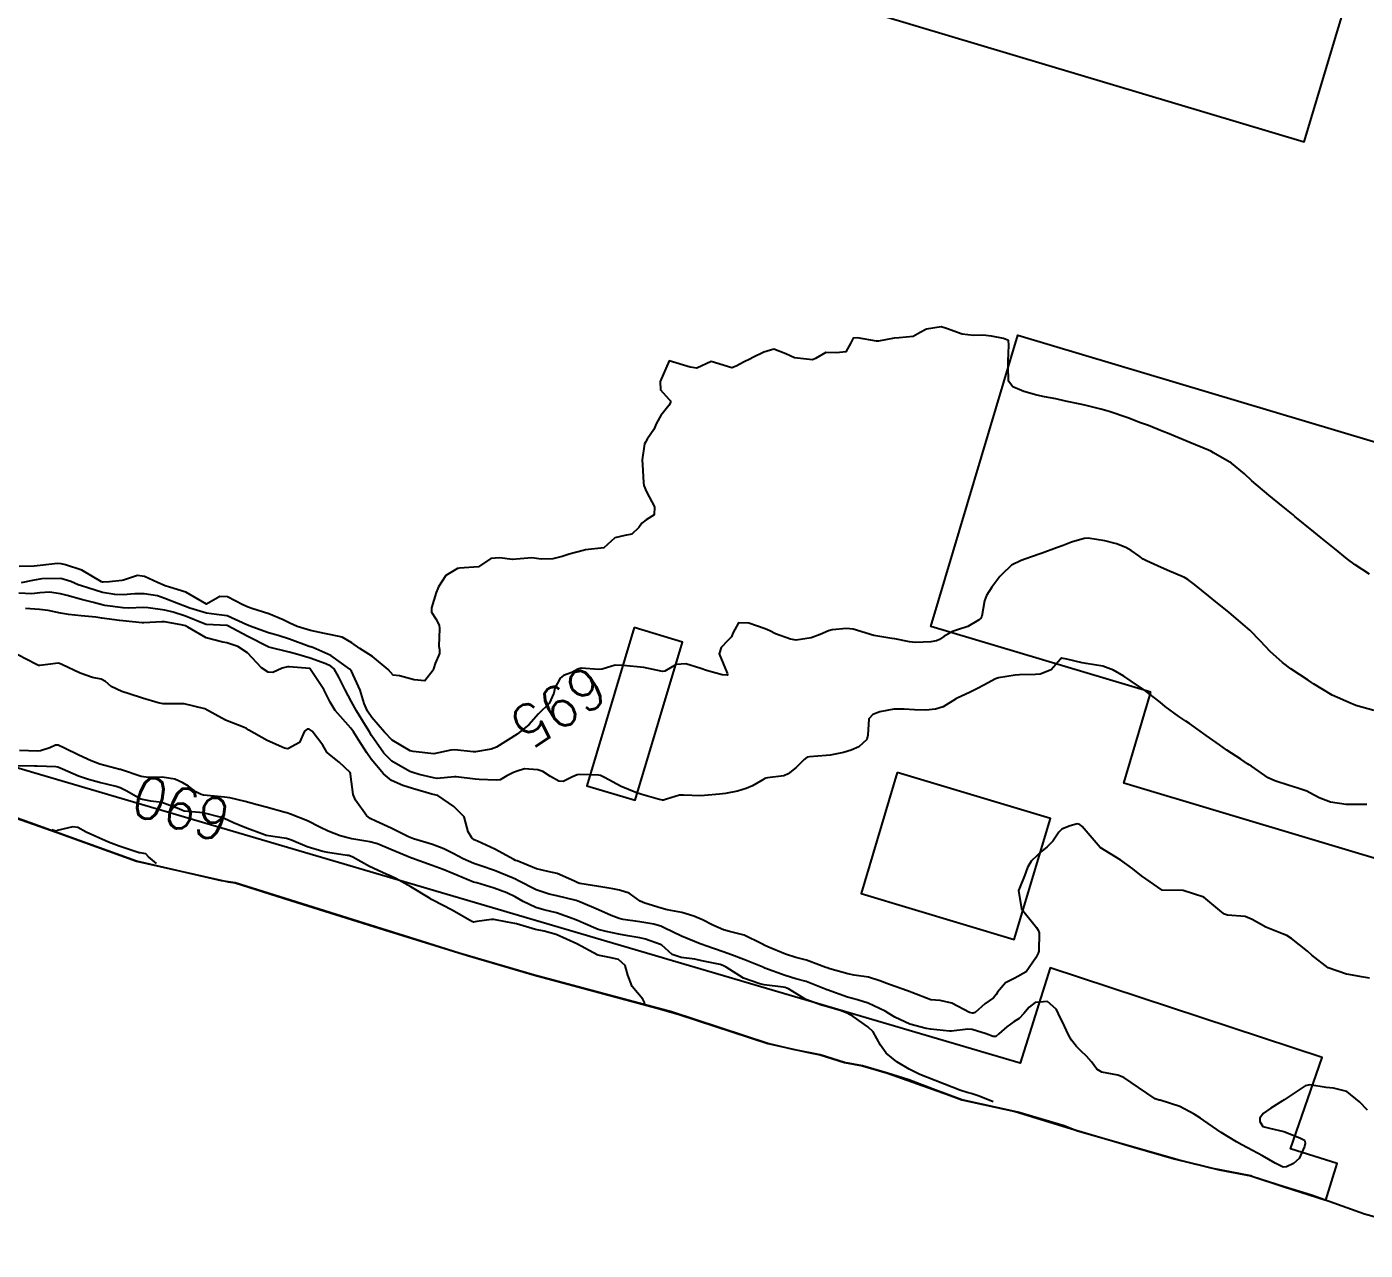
# Model space of a CAD drawing. Header units: metres. Extents: x 286371 to 293043, y 7462578 to 7466404.
# Drawn here: x 288050.3 to 288178.5, y 7465082.4 to 7465199.6 of the extents above; entities that cross this region are included whole.
import ezdxf
from ezdxf.enums import TextEntityAlignment as Align

# ---------------------------------------------------------------- set-up
doc = ezdxf.new("R2010")
doc.units = ezdxf.units.M
doc.header["$MEASUREMENT"] = 0
for name, color, linetype in [('Area', 45, 'Continuous'), ('Cotas', 45, 'Continuous'), ('Curvas de Nivel 1m', 11, 'Continuous'), ('Curvas de Nivel 5m', 15, 'Continuous'), ('Edificações', 30, 'Continuous')]:
    doc.layers.add(name, color=color, linetype=linetype)
doc.styles.add('Style-STANDARD', font='STANDARD.shx')

msp = doc.modelspace()

# ---------------------------------------------------------------- linework, layer by layer
at = {"layer": 'Area'}
msp.add_polyline3d([(288190.96, 7465082.35, 696.69), (288178.44, 7465085.81, 691.56), (288173.38, 7465087.62, 696.27), (288172.22, 7465087.98, 696.19), (288170.75, 7465088.43, 696.36), (288167.76, 7465089.39, 692.19), (288167.57, 7465089.47, 692.15), (288163.92, 7465090.18, 696.5), (288160.56, 7465091.01, 700.57), (288150.86, 7465093.8, 700.6), (288149.67, 7465094.26, 700.52), (288145.24, 7465095.59, 700.53), (288139.85, 7465096.75, 700.58), (288137.13, 7465097.78, 691.35), (288134.79, 7465098.68, 694.48), (288132.73, 7465099.31, 694.44), (288130.34, 7465100.02, 691.43), (288128.62, 7465100.35, 693.51), (288126.3, 7465101.06, 693.58), (288123.7, 7465101.59, 693.75), (288121.27, 7465102.17, 693.54), (288112.04, 7465105.18, 693.82), (288098.91, 7465108.7, 691.91), (288091.69, 7465110.82, 693.26), (288087.54, 7465112.13, 692.24), (288077.15, 7465115.37, 694.87), (288070.21, 7465117.55, 694.51), (288068.92, 7465117.75, 691.82), (288060.77, 7465119.62, 691.83), (288047.84, 7465124.31, 693.29)], dxfattribs=at)
at = {"layer": 'Curvas de Nivel 1m', "flags": 128}
for points, elevation in [([(288178.94, 7465147.14), (288177.55, 7465148.01), (288176.81, 7465148.58), (288175.57, 7465149.59), (288174.31, 7465150.61), (288173.59, 7465151.2), (288171.79, 7465152.65), (288171.62, 7465152.8), (288170.97, 7465153.32), (288169.64, 7465154.4), (288169.28, 7465154.69), (288167.66, 7465156.06), (288166.95, 7465156.73), (288165.69, 7465157.78), (288163.99, 7465158.77), (288163.71, 7465158.91), (288163.49, 7465159), (288161.72, 7465159.74), (288160.17, 7465160.38), (288159.73, 7465160.57), (288159.06, 7465160.84), (288157.74, 7465161.37), (288156.98, 7465161.64), (288155.76, 7465162.1), (288153.98, 7465162.72), (288153.77, 7465162.78), (288153.19, 7465162.93), (288151.78, 7465163.28), (288151.37, 7465163.37), (288149.79, 7465163.72), (288148.87, 7465163.92), (288147.79, 7465164.13), (288147.04, 7465164.28), (288145.8, 7465164.64), (288144.75, 7465165.07), (288144.35, 7465165.62), (288144.3, 7465167.08), (288144.29, 7465167.53), (288144.37, 7465169.07), (288144.32, 7465169.52), (288143.87, 7465169.72), (288142.72, 7465169.94), (288141.88, 7465170.03), (288140.99, 7465170.01), (288139.88, 7465170.12), (288138.38, 7465170.68), (288137.89, 7465170.82), (288136.48, 7465170.6), (288135.88, 7465170.28), (288135.19, 7465169.9), (288133.87, 7465169.76), (288133.37, 7465169.74), (288131.87, 7465169.46), (288131.68, 7465169.45), (288129.87, 7465169.76), (288129.45, 7465169.73), (288129.22, 7465169.3), (288128.73, 7465168.44), (288127.85, 7465168.35), (288126.83, 7465168.36), (288125.84, 7465167.79), (288125.54, 7465167.65), (288123.84, 7465167.86), (288123, 7465168.25), (288121.85, 7465168.69), (288120.88, 7465168.4), (288119.84, 7465167.89), (288119.55, 7465167.74), (288118.99, 7465167.46), (288118.25, 7465167.05), (288117.83, 7465166.91), (288115.83, 7465167.5), (288114.47, 7465166.88), (288113.83, 7465166.96), (288111.83, 7465167.56), (288110.94, 7465165.58), (288111, 7465164.79), (288111.78, 7465163.91), (288111.95, 7465163.74), (288111.95, 7465163.57), (288111.77, 7465163.29), (288111.01, 7465162.34), (288110.61, 7465161.59), (288110.33, 7465161), (288109.72, 7465160.05), (288109.54, 7465159.78), (288109.46, 7465159.61), (288109.23, 7465158.07), (288109.26, 7465157.61), (288109.36, 7465155.9), (288109.39, 7465155.61), (288109.65, 7465155.01), (288110.41, 7465153.59), (288110.38, 7465152.83), (288109.61, 7465152.35), (288109.18, 7465152.03), (288108.9, 7465151.61), (288108.23, 7465150.97), (288107.58, 7465150.84), (288106.6, 7465150.62), (288105.56, 7465149.66), (288103.8, 7465149.45), (288103.56, 7465149.41), (288102.24, 7465149.03), (288101.55, 7465148.81), (288100.68, 7465148.61), (288099.55, 7465148.57), (288098.64, 7465148.68), (288097.55, 7465148.59), (288096.81, 7465148.53), (288095.55, 7465148.71), (288094.74, 7465148.63), (288093.53, 7465147.84), (288091.71, 7465147.7), (288091.53, 7465147.66), (288090.41, 7465147), (288089.72, 7465145.9), (288089.65, 7465145.75), (288089.5, 7465145.36), (288089.04, 7465143.91), (288089.05, 7465143.5), (288089.46, 7465142.85), (288089.77, 7465142.23), (288089.79, 7465141.91), (288089.74, 7465140.23), (288089.79, 7465139.91), (288089.8, 7465139.52), (288089.39, 7465138.56), (288089.23, 7465138.07), (288089.19, 7465137.92), (288088.4, 7465136.9), (288087.37, 7465137), (288085.96, 7465137.38), (288085.38, 7465137.44), (288084.89, 7465137.98), (288083.4, 7465139.25), (288082.16, 7465140.02), (288081.42, 7465140.56), (288080.48, 7465141.1), (288079.43, 7465141.33), (288078.8, 7465141.44), (288077.44, 7465141.74), (288076.17, 7465142.11), (288075.45, 7465142.45), (288074.83, 7465142.75), (288073.46, 7465143.33), (288071.81, 7465143.85), (288071.48, 7465143.96), (288070.96, 7465144.19), (288069.5, 7465144.95), (288068.74, 7465144.98), (288067.48, 7465144.24), (288065.5, 7465145.4), (288063.93, 7465145.88), (288063.51, 7465146), (288062.78, 7465146.32), (288061.52, 7465146.91), (288060.88, 7465146.99), (288059.52, 7465146.57), (288059.35, 7465146.53), (288058.18, 7465146.38), (288057.56, 7465146.35), (288057.51, 7465146.36), (288057.43, 7465146.4), (288055.53, 7465147.5), (288053.96, 7465148.02), (288053.54, 7465148.12), (288053.21, 7465148.14), (288051.54, 7465147.97), (288050.95, 7465147.91), (288049.53, 7465147.87)], 696), ([(288178.67, 7465125.07), (288177.19, 7465125.05), (288176.71, 7465125.05), (288175.19, 7465125.27), (288174.11, 7465125.7), (288173.21, 7465126.19), (288172.91, 7465126.33), (288172.06, 7465126.64), (288171.22, 7465126.89), (288169.86, 7465127.32), (288169.23, 7465127.63), (288167.61, 7465128.72), (288167.39, 7465128.86), (288167.25, 7465128.96), (288166.59, 7465129.4), (288165.27, 7465130.28), (288164.56, 7465130.77), (288163.29, 7465131.66), (288161.67, 7465132.81), (288161.32, 7465133.05), (288160.66, 7465133.49), (288159.34, 7465134.45), (288158.86, 7465134.85), (288157.36, 7465136.03), (288156.08, 7465136.89), (288155.38, 7465137.35), (288154.39, 7465137.92), (288153.39, 7465138.3), (288151.77, 7465138.58), (288151.4, 7465138.65), (288149.91, 7465138.99), (288149.41, 7465139.07), (288149.35, 7465139.05), (288149.31, 7465139), (288148.43, 7465137.96), (288147.38, 7465137.55), (288146.91, 7465137.51), (288145.38, 7465137.5), (288144.98, 7465137.46), (288143.38, 7465137.19), (288143.29, 7465137.17), (288143.1, 7465137.09), (288141.97, 7465136.5), (288141.36, 7465136.17), (288140.67, 7465135.81), (288139.34, 7465135.21), (288139.3, 7465135.19), (288139.24, 7465135.15), (288138.07, 7465134.43), (288137.33, 7465134.18), (288136.42, 7465134.09), (288135.33, 7465134.14), (288134.34, 7465134.21), (288133.33, 7465134.18), (288131.99, 7465133.93), (288131.32, 7465133.68), (288130.96, 7465133.28), (288130.87, 7465131.7), (288130.77, 7465131.28), (288129.98, 7465130.58), (288129.27, 7465130.27), (288128.53, 7465130.05), (288127.26, 7465129.78), (288126.86, 7465129.74), (288125.26, 7465129.64), (288125.04, 7465129.58), (288124.75, 7465129.37), (288124, 7465128.62), (288123.23, 7465127.99), (288122.81, 7465127.82), (288121.23, 7465127.62), (288121.07, 7465127.58), (288120.8, 7465127.43), (288119.81, 7465126.85), (288119.21, 7465126.58), (288118.35, 7465126.33), (288117.2, 7465126.13), (288116.63, 7465126.06), (288115.2, 7465125.92), (288114.82, 7465125.9), (288113.2, 7465125.96), (288112.81, 7465125.94), (288111.55, 7465125.57), (288111.28, 7465125.49), (288111.19, 7465125.49), (288110.77, 7465125.58), (288109.2, 7465126.02), (288108.61, 7465126.21), (288107.21, 7465126.77), (288105.62, 7465127.66), (288105.23, 7465127.84), (288105.03, 7465127.87), (288103.23, 7465127.93), (288103.01, 7465127.91), (288102.54, 7465127.7), (288101.66, 7465127.28), (288101.23, 7465127.3), (288100.45, 7465127.74), (288099.72, 7465128.23), (288099.24, 7465128.39), (288097.94, 7465128.48), (288097.24, 7465128.27), (288096.91, 7465128.13), (288096.27, 7465127.81), (288095.62, 7465127.42), (288095.23, 7465127.39), (288093.61, 7465127.47), (288093.23, 7465127.5), (288091.4, 7465127.71), (288091.23, 7465127.71), (288089.57, 7465127.56), (288089.23, 7465127.6), (288087.87, 7465127.93), (288087.24, 7465128.12), (288086.96, 7465128.23), (288085.25, 7465129.21), (288084.46, 7465129.99), (288083.29, 7465131.68), (288083.09, 7465132.01), (288082.7, 7465132.62), (288081.84, 7465134.03), (288081.34, 7465134.95), (288080.77, 7465136.04), (288080.17, 7465137.25), (288079.7, 7465138.06), (288079.39, 7465138.33), (288078.92, 7465138.54), (288077.4, 7465139.09), (288076.01, 7465139.51), (288075.41, 7465139.66), (288073.46, 7465140.15), (288073.41, 7465140.17), (288073.39, 7465140.17), (288071.43, 7465141.17), (288069.47, 7465142.21), (288069.45, 7465142.22), (288067.46, 7465142.32), (288067.36, 7465142.34), (288065.47, 7465143.11), (288064.27, 7465143.5), (288063.47, 7465143.67), (288061.9, 7465143.91), (288061.48, 7465143.93), (288059.96, 7465143.88), (288059.48, 7465143.91), (288057.73, 7465144.14), (288057.48, 7465144.19), (288056.64, 7465144.41), (288055.49, 7465144.7), (288054.11, 7465145.07), (288053.5, 7465145.25), (288052.43, 7465145.4), (288051.5, 7465145.34), (288050.74, 7465145.26), (288049.5, 7465145.3)], 694), ([(288178.94, 7465108.42), (288178.16, 7465108.56), (288176.95, 7465108.76), (288176.72, 7465108.8), (288174.96, 7465109.41), (288173.41, 7465110.63), (288172.98, 7465111.02), (288171.44, 7465112.21), (288171, 7465112.5), (288170.6, 7465112.67), (288169.01, 7465113.31), (288167.7, 7465114.04), (288167.03, 7465114.33), (288165.32, 7465114.46), (288165.03, 7465114.55), (288164.78, 7465114.76), (288163.06, 7465116.19), (288161.06, 7465116.81), (288159.06, 7465116.84), (288157.08, 7465118.22), (288156.25, 7465118.89), (288155.11, 7465119.74), (288153.12, 7465120.93), (288151.39, 7465122.96), (288151.16, 7465123.13), (288150.93, 7465123.2), (288150.15, 7465122.98), (288149.44, 7465122.7), (288149.15, 7465122.4), (288148.57, 7465121.56), (288148.04, 7465121.01), (288147.54, 7465120.6), (288147.11, 7465120.22), (288146.5, 7465119.64), (288146.17, 7465119.04), (288145.88, 7465118.24), (288145.38, 7465117.05), (288145.3, 7465116.81), (288145.59, 7465115.05), (288147.01, 7465113.27), (288147.19, 7465113.02), (288147.26, 7465112.76), (288147.25, 7465111.02), (288147.17, 7465110.82), (288146.96, 7465110.38), (288146.03, 7465109.04), (288144.93, 7465108.42), (288144.05, 7465107.96), (288143.29, 7465107.09), (288143.15, 7465106.85), (288142.91, 7465106.53), (288142.06, 7465105.95), (288141.13, 7465105.12), (288140.94, 7465105.07), (288140.88, 7465105.08), (288140.61, 7465105.13), (288138.9, 7465106.04), (288137.79, 7465106.29), (288136.9, 7465106.36), (288135.08, 7465107.04), (288134.91, 7465107.12), (288134.64, 7465107.22), (288132.92, 7465107.83), (288132.01, 7465108.18), (288130.93, 7465108.51), (288129.53, 7465108.71), (288128.94, 7465108.84), (288127.21, 7465109.33), (288126.96, 7465109.41), (288126.84, 7465109.45), (288124.97, 7465110.13), (288123.94, 7465110.41), (288122.97, 7465110.72), (288121.27, 7465111.42), (288120.99, 7465111.55), (288120.69, 7465111.72), (288119, 7465112.55), (288117.6, 7465112.88), (288117.01, 7465113.04), (288116, 7465113.5), (288115.02, 7465114.02), (288114.18, 7465114.37), (288113.03, 7465114.7), (288111.63, 7465114.97), (288111.04, 7465115.12), (288109.48, 7465115.6), (288109.05, 7465115.81), (288107.99, 7465116.56), (288107.06, 7465116.86), (288106.41, 7465116.99), (288105.07, 7465117.2), (288103.27, 7465117.5), (288103.07, 7465117.56), (288102.73, 7465117.71), (288101.08, 7465118.45), (288100.18, 7465118.65), (288099.09, 7465118.91), (288097.24, 7465119.65), (288097.1, 7465119.71), (288096.94, 7465119.8), (288095.12, 7465120.79), (288093.44, 7465121.54), (288093.13, 7465121.68), (288092.89, 7465121.86), (288092.56, 7465122.44), (288092.17, 7465123.87), (288091.19, 7465124.87), (288089.65, 7465125.91), (288089.21, 7465126.03), (288089.06, 7465126.06), (288087.21, 7465126.58), (288086.29, 7465126.89), (288085.22, 7465127.35), (288084.45, 7465127.99), (288083.25, 7465129.4), (288082.83, 7465130.01), (288082.04, 7465131.27), (288081.56, 7465132.03), (288081.3, 7465132.37), (288079.82, 7465134.06), (288079.34, 7465134.85), (288078.71, 7465136.07), (288077.38, 7465138.09), (288075.39, 7465138.26), (288075.25, 7465138.26), (288074.74, 7465138.13), (288073.82, 7465137.71), (288073.38, 7465137.73), (288072.75, 7465138.16), (288071.41, 7465139.58), (288070.49, 7465140.2), (288069.42, 7465140.55), (288069.04, 7465140.61), (288067.43, 7465141.04), (288065.68, 7465142.04), (288065.45, 7465142.18), (288065.06, 7465142.28), (288063.46, 7465142.55), (288063.2, 7465142.56), (288061.46, 7465142.48), (288061.31, 7465142.48), (288059.46, 7465142.65), (288059.14, 7465142.68), (288057.46, 7465142.92), (288056.86, 7465143.01), (288055.46, 7465143.13), (288054.26, 7465143.25), (288053.47, 7465143.4), (288052.31, 7465143.64), (288051.47, 7465143.76), (288050.14, 7465143.85)], 693), ([(288178.74, 7465095.78), (288177.98, 7465096.56), (288176.77, 7465097.55), (288175.49, 7465097.88), (288174.77, 7465097.96), (288173.21, 7465098.2), (288172.78, 7465098.12), (288171.89, 7465097.52), (288170.76, 7465096.75), (288170.7, 7465096.72), (288170.59, 7465096.67), (288169.47, 7465095.96), (288168.74, 7465095.46), (288168.43, 7465095), (288168.42, 7465094.7), (288168.72, 7465094.22), (288169.34, 7465094.06), (288170.71, 7465093.73), (288172.24, 7465093.11), (288172.7, 7465092.91), (288172.76, 7465092.63), (288172.76, 7465092.57), (288172.69, 7465092.28), (288172.18, 7465091.13), (288171.64, 7465090.65), (288170.97, 7465090.34), (288170.66, 7465090.32), (288169.9, 7465090.68), (288168.67, 7465091.39), (288167.25, 7465092.15), (288166.69, 7465092.45), (288166.18, 7465092.73), (288164.71, 7465093.62), (288163.05, 7465094.78), (288162.73, 7465095.01), (288162.13, 7465095.4), (288160.75, 7465096.14), (288158.88, 7465096.72), (288158.76, 7465096.74), (288158.4, 7465096.85), (288156.78, 7465097.95), (288155.38, 7465098.9), (288154.8, 7465099.12), (288153.28, 7465099.41), (288152.81, 7465099.71), (288152.28, 7465100.41), (288151.82, 7465100.95), (288151.3, 7465101.44), (288150.84, 7465101.88), (288150.36, 7465102.49), (288150.09, 7465102.98), (288149.7, 7465103.82), (288149.13, 7465105), (288149.05, 7465105.17), (288148.89, 7465105.45), (288148.08, 7465106.19), (288146.9, 7465106.1), (288146.31, 7465105.63), (288145.82, 7465105.05), (288145.37, 7465104.57), (288144.87, 7465104.27), (288144.17, 7465103.77), (288143.41, 7465103.09), (288143.12, 7465102.82), (288142.85, 7465102.84), (288142.2, 7465103.1), (288140.86, 7465103.51), (288140.44, 7465103.55), (288138.86, 7465103.35), (288138.67, 7465103.34), (288136.86, 7465103.54), (288136.45, 7465103.6), (288134.87, 7465104.02), (288133.43, 7465104.68), (288132.88, 7465105.02), (288132.51, 7465105.25), (288130.9, 7465106.03), (288129.85, 7465106.34), (288128.9, 7465106.6), (288126.96, 7465107.29), (288126.91, 7465107.31), (288126.85, 7465107.34), (288124.93, 7465108.09), (288123.94, 7465108.37), (288122.94, 7465108.67), (288120.99, 7465109.38), (288120.95, 7465109.39), (288120.88, 7465109.43), (288118.97, 7465110.22), (288117.79, 7465110.65), (288116.98, 7465110.95), (288115.34, 7465111.51), (288114.99, 7465111.64), (288114.8, 7465111.71), (288113, 7465112.43), (288111.35, 7465113.23), (288111.01, 7465113.4), (288110.89, 7465113.45), (288110.34, 7465113.58), (288109.02, 7465113.83), (288107.42, 7465114.03), (288107.02, 7465114.13), (288106.25, 7465114.44), (288105.03, 7465114.97), (288103.32, 7465115.7), (288103.05, 7465115.81), (288102.9, 7465115.86), (288101.05, 7465116.31), (288100.33, 7465116.48), (288099.06, 7465116.9), (288097.31, 7465117.79), (288097.08, 7465117.91), (288096.87, 7465118), (288095.09, 7465118.74), (288093.76, 7465119.18), (288093.1, 7465119.4), (288092.06, 7465119.87), (288091.11, 7465120.37), (288090.22, 7465120.8), (288089.13, 7465121.23), (288087.32, 7465121.77), (288087.14, 7465121.82), (288086.85, 7465121.95), (288085.16, 7465122.79), (288083.69, 7465123.47), (288083.17, 7465123.73), (288082.8, 7465124.01), (288081.76, 7465125.46), (288081.52, 7465126.03), (288081.29, 7465127.98), (288081.28, 7465128.03), (288081.24, 7465128.14), (288080.18, 7465129.12), (288079.26, 7465129.86), (288079.02, 7465130.07), (288078.61, 7465130.74), (288077.59, 7465132.09), (288077.3, 7465132.27), (288077.12, 7465132.28), (288076.86, 7465132.1), (288076.39, 7465131), (288075.27, 7465130.4), (288074.94, 7465130.46), (288073.28, 7465131.18), (288071.54, 7465132.18), (288071.3, 7465132.33), (288071.02, 7465132.46), (288069.31, 7465133.14), (288067.32, 7465134.24), (288065.33, 7465134.7), (288064.92, 7465134.69), (288063.33, 7465134.7), (288062.83, 7465134.81), (288061.34, 7465135.25), (288060.06, 7465135.65), (288059.35, 7465135.89), (288058.35, 7465136.38), (288057.81, 7465136.84), (288057.37, 7465137.08), (288056.56, 7465137.23), (288055.38, 7465137.65), (288053.62, 7465138.46), (288053.4, 7465138.56), (288053.27, 7465138.59), (288052.28, 7465138.48), (288051.52, 7465138.37), (288051.39, 7465138.37), (288051.12, 7465138.5), (288049.41, 7465139.41)], 692), ([(288142.86, 7465096.56), (288141.53, 7465097.11), (288140.77, 7465097.36), (288140.46, 7465097.44), (288139.67, 7465097.69), (288135.83, 7465099.2), (288134.8, 7465099.69), (288133.63, 7465100.42), (288132.61, 7465101.25), (288132.08, 7465102.01), (288131.35, 7465103.27), (288130.86, 7465103.77), (288129.44, 7465104.74), (288128.88, 7465105.06), (288128.2, 7465105.31), (288126.89, 7465105.7), (288126.4, 7465105.84), (288124.9, 7465106.38), (288123.24, 7465107.39), (288122.93, 7465107.53), (288122.75, 7465107.57), (288120.93, 7465107.79), (288120.5, 7465107.87), (288118.94, 7465108.43), (288117.28, 7465109.48), (288116.96, 7465109.65), (288116.71, 7465109.73), (288114.96, 7465110.09), (288114.26, 7465110.23), (288112.97, 7465110.41), (288112.11, 7465110.7), (288111.12, 7465111.57), (288110.99, 7465111.66), (288109.55, 7465112.16), (288108.99, 7465112.29), (288107.84, 7465112.48), (288107, 7465112.63), (288105.77, 7465112.9), (288105.01, 7465113.09), (288103.62, 7465113.7), (288103.02, 7465113.95), (288102.62, 7465114.11), (288101.03, 7465114.68), (288099.81, 7465114.98), (288099.04, 7465115.19), (288097.81, 7465115.78), (288097.05, 7465116.22), (288096.26, 7465116.6), (288095.06, 7465117.05), (288093.38, 7465117.54), (288093.07, 7465117.63), (288092.47, 7465117.86), (288091.08, 7465118.44), (288090.17, 7465118.82), (288089.1, 7465119.23), (288087.15, 7465119.91), (288087.11, 7465119.92), (288087.07, 7465119.95), (288085.13, 7465120.76), (288083.85, 7465121.28), (288083.14, 7465121.48), (288081.4, 7465121.77), (288081.14, 7465121.82), (288080.29, 7465122.05), (288079.15, 7465122.49), (288078.33, 7465122.9), (288077.16, 7465123.48), (288075.52, 7465124.12), (288075.18, 7465124.25), (288075, 7465124.3), (288073.18, 7465124.8), (288072.33, 7465125.03), (288071.19, 7465125.35), (288069.71, 7465125.7), (288069.2, 7465125.77), (288067.53, 7465125.91), (288067.2, 7465125.95), (288066.96, 7465126.01), (288066.46, 7465126.26), (288065.75, 7465126.81), (288065.22, 7465127.15), (288064.43, 7465127.5), (288063.22, 7465127.69), (288061.91, 7465127.65), (288061.22, 7465127.73), (288059.34, 7465128.37), (288059.23, 7465128.41), (288059.18, 7465128.43), (288057.24, 7465128.93), (288056.42, 7465129.24), (288055.25, 7465129.8), (288053.88, 7465130.46), (288053.27, 7465130.73), (288052.99, 7465130.75), (288052.45, 7465130.48), (288051.56, 7465130.2), (288051.27, 7465130.18), (288049.54, 7465130.25)], 691), ([(288062.68, 7465119.42), (288061.93, 7465120.06), (288061.67, 7465120.34), (288061.12, 7465120.42), (288061.03, 7465120.43), (288059.12, 7465121.08), (288058.08, 7465121.44), (288055.94, 7465122.42), (288055.15, 7465122.86), (288054.67, 7465122.93), (288053.15, 7465122.57), (288053.09, 7465122.52), (288053.03, 7465122.52), (288052.64, 7465122.63)], 689)]:
    msp.add_lwpolyline(points, dxfattribs=dict(at, elevation=elevation))
at = {"layer": 'Curvas de Nivel 5m', "flags": 128}
for points, elevation in [([(288179.33, 7465134.06), (288177.62, 7465134.56), (288177.34, 7465134.67), (288177.18, 7465134.73), (288175.35, 7465135.55), (288173.55, 7465136.62), (288173.37, 7465136.74), (288173.04, 7465136.96), (288171.39, 7465138.06), (288170.58, 7465138.67), (288169.42, 7465139.72), (288168.49, 7465140.7), (288167.45, 7465141.75), (288166.35, 7465142.73), (288165.47, 7465143.46), (288163.86, 7465144.77), (288163.5, 7465145.06), (288162.16, 7465146.15), (288161.52, 7465146.63), (288161.2, 7465146.81), (288159.53, 7465147.52), (288158.61, 7465147.93), (288157.55, 7465148.4), (288157.25, 7465148.57), (288156.84, 7465148.88), (288156.08, 7465149.41), (288155.57, 7465149.69), (288154.68, 7465150.02), (288153.58, 7465150.33), (288151.96, 7465150.58), (288151.58, 7465150.55), (288150.37, 7465150.18), (288149.57, 7465149.88), (288148.92, 7465149.64), (288147.56, 7465149.14), (288147.48, 7465149.11), (288147.26, 7465149.03), (288146.01, 7465148.59), (288145.54, 7465148.43), (288144.62, 7465147.98), (288143.66, 7465147.08), (288143.6, 7465147.01), (288143.52, 7465146.92), (288142.73, 7465145.87), (288142.22, 7465145.1), (288142.02, 7465144.58), (288141.77, 7465143.11), (288141.67, 7465142.9), (288141.46, 7465142.72), (288140.45, 7465142.13), (288139.44, 7465141.81), (288138.96, 7465141.64), (288138.15, 7465141.16), (288137.72, 7465140.88), (288137.43, 7465140.75), (288136.9, 7465140.66), (288135.42, 7465140.57), (288134.85, 7465140.64), (288133.43, 7465140.92), (288133.16, 7465140.97), (288131.43, 7465141.26), (288129.44, 7465141.87), (288128.81, 7465141.93), (288127.44, 7465141.79), (288127.08, 7465141.69), (288126.29, 7465141.35), (288125.43, 7465141.03), (288124, 7465140.81), (288123.43, 7465140.89), (288122.01, 7465141.42), (288121.45, 7465141.69), (288121, 7465141.88), (288119.46, 7465142.45), (288118.45, 7465142.48), (288117.91, 7465141.48), (288117.78, 7465141.14), (288117.43, 7465140.78), (288116.8, 7465140.11), (288116.62, 7465139.5), (288117.38, 7465137.64), (288117.42, 7465137.48), (288117.41, 7465137.45), (288117.37, 7465137.44), (288116.91, 7465137.49), (288115.39, 7465137.89), (288114.84, 7465138.08), (288113.4, 7465138.54), (288112.48, 7465138.48), (288111.39, 7465137.83), (288111.17, 7465137.79), (288109.39, 7465138.2), (288108.75, 7465138.26), (288107.4, 7465138.39), (288106.64, 7465138.4), (288105.39, 7465138.04), (288105.06, 7465138), (288103.39, 7465138.13), (288103.07, 7465138.02), (288102.48, 7465137.71), (288101.69, 7465137.41), (288101.38, 7465137.16), (288100.87, 7465136.22), (288100.75, 7465135.73), (288100.33, 7465134.75), (288099.32, 7465133.79), (288099.31, 7465133.77), (288099.29, 7465133.75), (288098.37, 7465132.7), (288097.29, 7465131.82), (288097.24, 7465131.79), (288095.28, 7465130.56), (288094.75, 7465130.35), (288093.27, 7465130.1), (288093.02, 7465130.11), (288091.27, 7465130.31), (288090.88, 7465130.28), (288089.26, 7465129.91), (288087.27, 7465130.13), (288087.01, 7465130.2), (288085.28, 7465131.22), (288084.53, 7465131.99), (288083.32, 7465133.41), (288082.9, 7465134.01), (288082.6, 7465134.75), (288082.2, 7465136.02), (288081.38, 7465137.84), (288081.22, 7465138.04), (288079.4, 7465139.34), (288077.68, 7465140.09), (288077.48, 7465140.16), (288077.42, 7465140.17), (288077.3, 7465140.21), (288075.43, 7465140.9), (288074.33, 7465141.24), (288073.43, 7465141.51), (288071.57, 7465142.18), (288071.45, 7465142.23), (288071.35, 7465142.28), (288069.47, 7465143.13), (288068.43, 7465143.27), (288067.47, 7465143.38), (288065.87, 7465143.88), (288065.48, 7465144.02), (288064.78, 7465144.29), (288063.49, 7465144.8), (288062.77, 7465145.04), (288061.5, 7465145.25), (288060.61, 7465145.24), (288059.5, 7465145.16), (288058.7, 7465145.17), (288057.5, 7465145.38), (288056.1, 7465145.82), (288055.51, 7465146.01), (288055.19, 7465146.11), (288054.47, 7465146.44), (288053.52, 7465146.7), (288051.7, 7465146.67), (288051.52, 7465146.65), (288050.8, 7465146.51), (288049.73, 7465146.31)], 695), ([(288109.46, 7465105.96), (288109.46, 7465106.08), (288109.29, 7465106.42), (288108.27, 7465107.62), (288107.86, 7465108.71), (288107.6, 7465109.63), (288106.96, 7465110.22), (288106.26, 7465110.36), (288104.97, 7465110.64), (288102.98, 7465111.7), (288101, 7465112.6), (288099.84, 7465112.91), (288099, 7465113.07), (288097.18, 7465113.62), (288097.01, 7465113.67), (288096.32, 7465113.8), (288095.02, 7465114.04), (288094.8, 7465114.05), (288093.38, 7465113.85), (288093.07, 7465113.8), (288093.01, 7465113.81), (288092.91, 7465113.86), (288091.03, 7465114.93), (288089.16, 7465115.91), (288089.04, 7465115.97), (288088.92, 7465116.04), (288087.06, 7465117.17), (288085.62, 7465117.97), (288085.09, 7465118.22), (288084.68, 7465118.39), (288083.1, 7465119.13), (288081.49, 7465120.03), (288081.12, 7465120.16), (288080.96, 7465120.19), (288079.12, 7465120.47), (288078.62, 7465120.57), (288077.13, 7465121.02), (288075.61, 7465121.64), (288075.14, 7465121.8), (288073.2, 7465122.1), (288073.14, 7465122.12), (288073.04, 7465122.16), (288071.15, 7465122.85), (288070.06, 7465123.3), (288069.17, 7465123.71), (288068.79, 7465123.84), (288067.27, 7465124.24), (288067.17, 7465124.26), (288065.33, 7465124.43), (288065.18, 7465124.48), (288064.82, 7465124.65), (288063.19, 7465125.25), (288062.15, 7465125.37), (288061.19, 7465125.57), (288059.78, 7465126.37), (288059.21, 7465126.65), (288058.82, 7465126.77), (288057.22, 7465127.18), (288056.17, 7465127.47), (288055.22, 7465127.78), (288053.68, 7465128.46), (288053.24, 7465128.64), (288053.03, 7465128.67), (288051.24, 7465128.74), (288051, 7465128.74), (288049.24, 7465128.76)], 690)]:
    msp.add_lwpolyline(points, dxfattribs=dict(at, elevation=elevation))
at = {"layer": 'Edificações'}
for points in [[(288107.93, 7465244.12), (288097.99, 7465210.9), (288172.68, 7465188.54), (288182.63, 7465221.76)], [(288108.45, 7465142.01), (288103.92, 7465126.86), (288108.57, 7465125.47), (288113.1, 7465140.62)], [(288133.67, 7465128.13), (288130.2, 7465116.52), (288144.89, 7465112.12), (288148.36, 7465123.73)]]:
    msp.add_lwpolyline(points, close=True, dxfattribs=at)
for points in [[(288157.99, 7465135.81), (288136.88, 7465142.13), (288145.24, 7465170.04), (288194.16, 7465155.39), (288185.81, 7465127.49), (288183.2, 7465118.76), (288155.38, 7465127.09), (288157.99, 7465135.81)], [(288044.6, 7465125.37), (288053.17, 7465122.38), (288060.77, 7465119.62), (288069.56, 7465117.65), (288070.21, 7465117.55), (288076.17, 7465115.67), (288084.54, 7465113.06), (288092.5, 7465110.58), (288098.91, 7465108.7), (288110.54, 7465105.58), (288112.77, 7465104.94), (288121.27, 7465102.17), (288125, 7465101.33), (288126.3, 7465101.06), (288128.62, 7465100.35), (288130.34, 7465100.02), (288132.73, 7465099.31), (288138.49, 7465097.26), (288139.85, 7465096.75), (288144.97, 7465095.65), (288150.27, 7465094.03), (288156.35, 7465092.22), (288160.21, 7465091.11), (288164.52, 7465090.07), (288167.57, 7465089.47), (288170.75, 7465088.43), (288174.73, 7465087.14), (288175.83, 7465090.65), (288171.37, 7465092.06), (288174.4, 7465100.83), (288148.32, 7465109.41), (288145.46, 7465100.28), (288016.71, 7465138.16)]]:
    msp.add_lwpolyline(points, dxfattribs=at)

# ---------------------------------------------------------------- texts
at = {"layer": 'Cotas', "style": 'Style-STANDARD'}
for s, rotation, p in [('695', 212.3448, (288101.24, 7465134.41, 695)), ('690', 162.3973, (288065.07, 7465124.7, 690))]:
    msp.add_text(s, height=4, rotation=rotation, dxfattribs=at).set_placement(p, align=Align.MIDDLE_CENTER)

doc.saveas('drawing.dxf')
